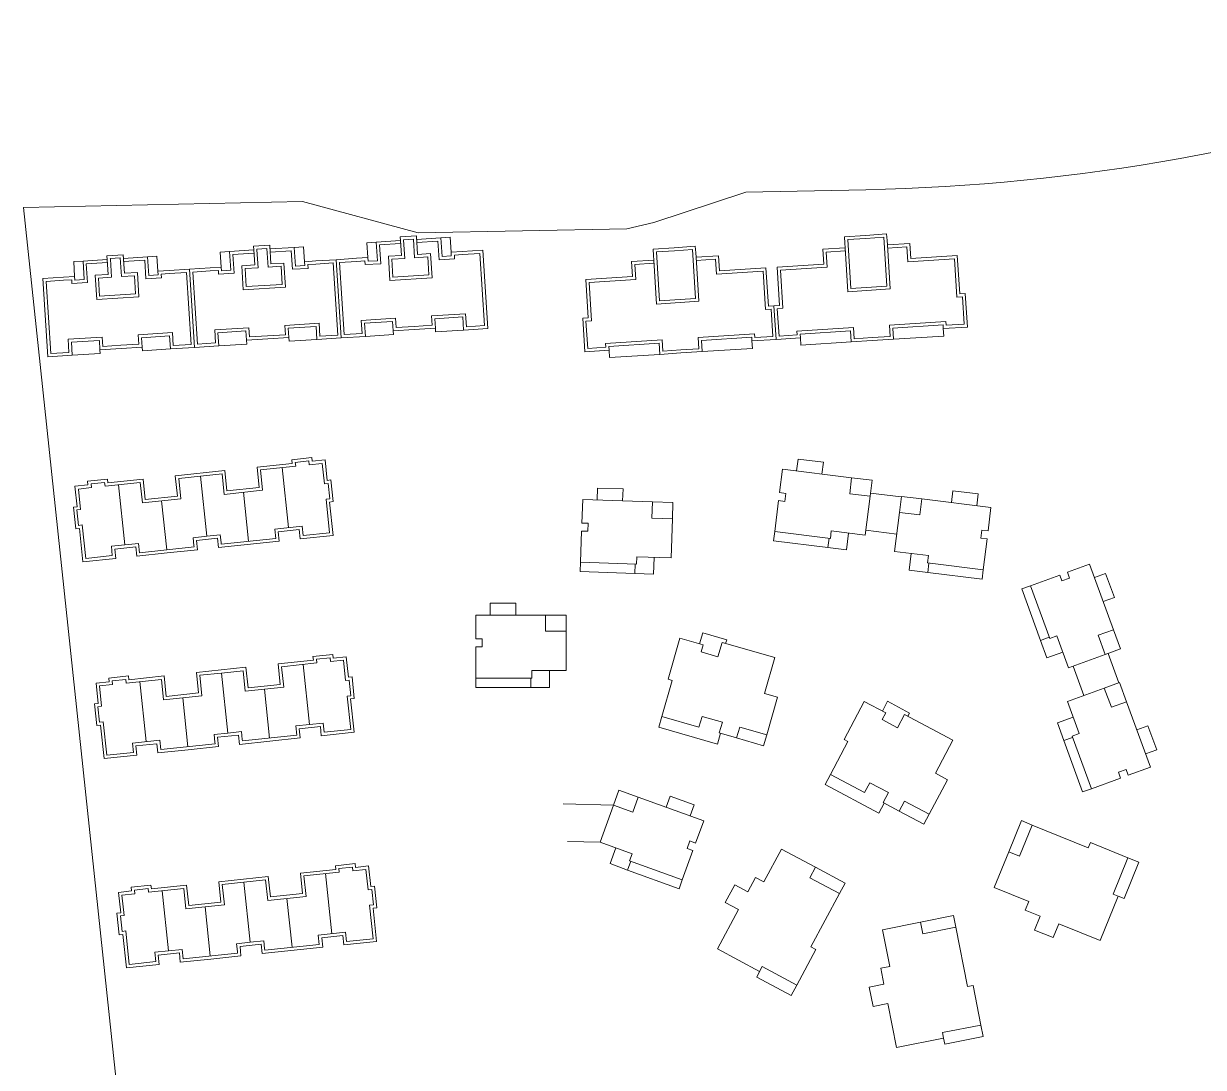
# Model space of a CAD drawing. Extents: x 741202 to 867202, y 603120 to 647617.
# Drawn here: x 751576 to 753851, y 607923 to 609936 of the extents above; entities that cross this region are included whole.
import ezdxf

# ---------------------------------------------------------------- set-up
doc = ezdxf.new("R2010")
doc.units = 0
doc.header["$LTSCALE"] = 1000
doc.header["$MEASUREMENT"] = 0
doc.layers.add('140', color=2, linetype='CONTINUOUS', lineweight=5)

msp = doc.modelspace()

# ---------------------------------------------------------------- linework, layer by layer
at = {"layer": '140', "color": 7}
for p, q in [((752968.4, 609610.6), (752791, 609552.3)), ((753199.7, 609615.4), (752968.4, 609610.6)), ((752114.1, 609592.7), (751576.4, 609581.4)), ((752336.7, 609532.2), (752114.1, 609592.7)), ((751576.4, 609581.4), (751944.2, 606108.4)), ((752739.4, 609540.2), (752336.7, 609532.2)), ((752791, 609552.3), (752739.4, 609540.2)), ((752238.1, 609513.2), (752256.1, 609514.4)), ((752302.8, 609517.4), (752256.1, 609514.4)), ((752256.1, 609514.4), (752258.4, 609478.4)), ((752333.5, 609526.6), (752302.3, 609524.6)), ((752302.3, 609524.6), (752302.8, 609517.4)), ((752302.8, 609517.4), (752304.6, 609488.6)), ((752327.9, 609520.2), (752308.7, 609519)), ((752308.7, 609519), (752308.8, 609517.8)), ((752308.8, 609517.8), (752311, 609483)), ((752330.2, 609484.3), (752327.9, 609520.2)), ((752333.9, 609519.4), (752333.5, 609526.6)), ((752335.8, 609490.6), (752333.5, 609526.6)), ((752380.6, 609522.4), (752333.9, 609519.4)), ((752375, 609516), (752334.3, 609513.4)), ((752377.3, 609480.1), (752375, 609516)), ((752398.6, 609523.6), (752380.6, 609522.4)), ((752383, 609486.5), (752380.6, 609522.4)), ((752400.4, 609494.8), (752398.6, 609523.6)), ((753199.3, 609527.4), (753158.6, 609524.8)), ((753158.6, 609524.8), (753159.4, 609512.2)), ((753199.7, 609521.4), (753165, 609519.2)), ((753165, 609519.2), (753171, 609425.2)), ((753199.3, 609527.4), (753240, 609530)), ((753234.4, 609523.7), (753199.7, 609521.4)), ((753240.5, 609429.7), (753234.4, 609523.7)), ((753240, 609530), (753240.8, 609517.5)), ((753240.8, 609517.5), (753241.4, 609508.8)), ((751955.5, 609495), (751973.5, 609496.1)), ((751957.4, 609466.2), (751955.5, 609495)), ((752020.2, 609499.2), (751973.5, 609496.1)), ((751973.5, 609496.1), (751975.8, 609460.2)), ((752020.6, 609493.2), (751979.9, 609490.5)), ((752050.9, 609508.3), (752019.7, 609506.3)), ((752019.7, 609506.3), (752020.2, 609499.2)), ((752020.2, 609499.2), (752022, 609470.4)), ((752045.3, 609502), (752026.1, 609500.7)), ((752026.1, 609500.7), (752026.2, 609499.5)), ((752026.2, 609499.5), (752028.4, 609464.8)), ((752047.6, 609466), (752045.3, 609502)), ((752051.3, 609501.2), (752050.9, 609508.3)), ((752053.2, 609472.4), (752050.9, 609508.3)), ((752098, 609504.2), (752051.3, 609501.2)), ((752092.4, 609497.8), (752051.7, 609495.2)), ((752094.7, 609461.9), (752092.4, 609497.8)), ((752116, 609505.3), (752098, 609504.2)), ((752100.3, 609468.2), (752098, 609504.2)), ((752117.8, 609476.6), (752116, 609505.3)), ((752240, 609484.5), (752238.1, 609513.2)), ((752303.2, 609511.4), (752262.5, 609508.8)), ((752262.5, 609508.8), (752264.8, 609472.8)), ((752360.9, 609492.3), (752335.8, 609490.6)), ((752363.9, 609445.6), (752360.9, 609492.3)), ((752422, 609496.2), (752400.4, 609494.8)), ((752400.4, 609494.8), (752400.9, 609487.6)), ((752461.5, 609498.7), (752422, 609496.2)), ((752455.9, 609492.4), (752422.4, 609490.2)), ((752464.9, 609353.5), (752455.9, 609492.4)), ((752471.3, 609347.9), (752461.5, 609498.7)), ((752830.5, 609503.6), (752789.8, 609501)), ((752789.8, 609501), (752790.6, 609488.4)), ((752830.9, 609497.6), (752796.1, 609495.4)), ((752796.1, 609495.4), (752802.2, 609401.4)), ((752830.5, 609503.6), (752871.2, 609506.3)), ((752865.6, 609499.9), (752830.9, 609497.6)), ((752871.7, 609405.9), (752865.6, 609499.9)), ((752871.2, 609506.3), (752872, 609493.7)), ((752872, 609493.7), (752872.6, 609485.1)), ((753160, 609503.6), (753116.9, 609500.8)), ((753116.9, 609500.8), (753118.7, 609471.7)), ((753160.4, 609497.6), (753123.2, 609495.2)), ((753123.2, 609495.2), (753125.1, 609466.1)), ((753159.4, 609512.2), (753160, 609503.6)), ((753160, 609503.6), (753165.4, 609418.8)), ((753241.4, 609508.8), (753284.5, 609511.6)), ((753246.9, 609424.1), (753241.4, 609508.8)), ((753241.8, 609502.9), (753278.9, 609505.2)), ((753278.9, 609505.2), (753280.8, 609476.1)), ((753284.5, 609511.6), (753286.4, 609482.5)), ((751672.9, 609476.8), (751690.9, 609477.9)), ((751674.8, 609448), (751672.9, 609476.8)), ((751737.6, 609480.9), (751690.9, 609477.9)), ((751690.9, 609477.9), (751693.2, 609442)), ((751738, 609474.9), (751697.2, 609472.3)), ((751697.2, 609472.3), (751699.6, 609436.4)), ((751768.2, 609490.1), (751737.1, 609488.1)), ((751737.1, 609488.1), (751737.6, 609480.9)), ((751737.6, 609480.9), (751739.4, 609452.2)), ((751762.6, 609483.8), (751743.5, 609482.5)), ((751743.5, 609482.5), (751743.6, 609481.3)), ((751743.6, 609481.3), (751745.8, 609446.6)), ((751765, 609447.8), (751762.6, 609483.8)), ((751768.7, 609482.9), (751768.2, 609490.1)), ((751770.6, 609454.2), (751768.2, 609490.1)), ((751815.4, 609486), (751768.7, 609482.9)), ((751809.8, 609479.6), (751769.1, 609477)), ((751812.1, 609443.7), (751809.8, 609479.6)), ((751833.4, 609487.1), (751815.4, 609486)), ((751817.7, 609450), (751815.4, 609486)), ((751835.2, 609458.4), (751833.4, 609487.1)), ((751979.9, 609490.5), (751982.2, 609454.6)), ((752022, 609470.4), (751996.9, 609468.8)), ((751996.9, 609468.8), (751999.9, 609422.1)), ((752078.3, 609474), (752053.2, 609472.4)), ((752081.3, 609427.3), (752078.3, 609474)), ((752118.3, 609469.4), (752100.3, 609468.2)), ((752139.4, 609478), (752117.8, 609476.6)), ((752117.8, 609476.6), (752118.3, 609469.4)), ((752139.8, 609472), (752124.2, 609471)), ((752124.2, 609471), (752124.7, 609463.8)), ((752178.9, 609480.5), (752139.4, 609478)), ((752173.3, 609474.2), (752139.8, 609472)), ((752182.3, 609335.2), (752173.3, 609474.2)), ((752218.4, 609483.1), (752178.9, 609480.5)), ((752188.6, 609329.6), (752178.9, 609480.5)), ((752178.9, 609480.5), (752188.6, 609329.6)), ((752218.8, 609477.1), (752185.3, 609474.9)), ((752185.3, 609474.9), (752194.2, 609336)), ((752240, 609484.5), (752218.4, 609483.1)), ((752234.4, 609478.1), (752218.8, 609477.1)), ((752234.8, 609470.9), (752234.4, 609478.1)), ((752264.8, 609472.8), (752234.8, 609470.9)), ((752240.4, 609477.3), (752240, 609484.5)), ((752258.4, 609478.4), (752240.4, 609477.3)), ((752304.6, 609488.6), (752279.5, 609487)), ((752279.5, 609487), (752282.5, 609440.3)), ((752311, 609483), (752285.9, 609481.4)), ((752285.9, 609481.4), (752288.1, 609446.7)), ((752355.3, 609485.9), (752330.2, 609484.3)), ((752357.6, 609451.2), (752355.3, 609485.9)), ((752407.3, 609482), (752377.3, 609480.1)), ((752400.9, 609487.6), (752383, 609486.5)), ((752422.4, 609490.2), (752406.8, 609489.2)), ((752406.8, 609489.2), (752407.3, 609482)), ((752791.1, 609479.8), (752748, 609477)), ((752748, 609477), (752749.9, 609447.9)), ((752791.5, 609473.8), (752754.4, 609471.4)), ((752754.4, 609471.4), (752756.3, 609442.3)), ((752790.6, 609488.4), (752791.1, 609479.8)), ((752791.1, 609479.8), (752796.6, 609395)), ((752872.6, 609485.1), (752915.7, 609487.8)), ((752878, 609400.3), (752872.6, 609485.1)), ((752873, 609479.1), (752910.1, 609481.5)), ((752910.1, 609481.5), (752912, 609452.4)), ((752915.7, 609487.8), (752917.6, 609458.7)), ((753118.7, 609471.7), (753028.9, 609465.9)), ((753280.8, 609476.1), (753370.6, 609481.9)), ((753286.4, 609482.5), (753376.2, 609488.3)), ((753370.6, 609481.9), (753375.3, 609408.3)), ((753376.2, 609488.3), (753380.9, 609414.7)), ((751653.2, 609446.6), (751613.7, 609444.1)), ((751674.8, 609448), (751653.2, 609446.6)), ((751675.2, 609440.8), (751674.8, 609448)), ((751739.4, 609452.2), (751714.3, 609450.6)), ((751714.3, 609450.6), (751717.3, 609403.9)), ((751745.8, 609446.6), (751720.6, 609445)), ((751790.1, 609449.5), (751765, 609447.8)), ((751795.7, 609455.8), (751770.6, 609454.2)), ((751792.3, 609414.7), (751790.1, 609449.5)), ((751798.7, 609409.1), (751795.7, 609455.8)), ((751842.1, 609445.6), (751812.1, 609443.7)), ((751835.7, 609451.2), (751817.7, 609450)), ((751856.8, 609459.8), (751835.2, 609458.4)), ((751835.2, 609458.4), (751835.7, 609451.2)), ((751857.2, 609453.8), (751841.6, 609452.8)), ((751841.6, 609452.8), (751842.1, 609445.6)), ((751896.3, 609462.3), (751856.8, 609459.8)), ((751890.7, 609455.9), (751857.2, 609453.8)), ((751899.6, 609317), (751890.7, 609455.9)), ((751935.8, 609464.9), (751896.3, 609462.3)), ((751906, 609311.4), (751896.3, 609462.3)), ((751896.3, 609462.3), (751906, 609311.4)), ((751936.2, 609458.9), (751902.7, 609456.7)), ((751902.7, 609456.7), (751911.6, 609317.8)), ((751957.4, 609466.2), (751935.8, 609464.9)), ((751951.8, 609459.9), (751936.2, 609458.9)), ((751952.2, 609452.7), (751951.8, 609459.9)), ((751982.2, 609454.6), (751952.2, 609452.7)), ((751957.8, 609459.1), (751957.4, 609466.2)), ((751975.8, 609460.2), (751957.8, 609459.1)), ((752028.4, 609464.8), (752003.3, 609463.2)), ((752003.3, 609463.2), (752005.5, 609428.5)), ((752072.7, 609467.7), (752047.6, 609466)), ((752075, 609432.9), (752072.7, 609467.7)), ((752124.7, 609463.8), (752094.7, 609461.9)), ((752282.5, 609440.3), (752363.9, 609445.6)), ((752288.1, 609446.7), (752357.6, 609451.2)), ((752749.9, 609447.9), (752660.1, 609442.1)), ((752912, 609452.4), (753001.8, 609458.1)), ((752917.6, 609458.7), (753007.4, 609464.5)), ((753001.8, 609458.1), (753006.5, 609384.5)), ((753007.4, 609464.5), (753012.1, 609390.9)), ((753028.9, 609465.9), (753033.7, 609392.3)), ((753125.1, 609466.1), (753035.3, 609460.3)), ((753035.3, 609460.3), (753040, 609386.7)), ((751613.7, 609444.1), (751623.4, 609293.2)), ((751653.6, 609440.7), (751620.1, 609438.5)), ((751620.1, 609438.5), (751629, 609299.6)), ((751669.2, 609441.7), (751653.6, 609440.7)), ((751669.6, 609434.5), (751669.2, 609441.7)), ((751699.6, 609436.4), (751669.6, 609434.5)), ((751693.2, 609442), (751675.2, 609440.8)), ((751720.6, 609445), (751722.9, 609410.2)), ((751999.9, 609422.1), (752081.3, 609427.3)), ((752005.5, 609428.5), (752075, 609432.9)), ((752660.1, 609442.1), (752664.8, 609368.5)), ((752756.3, 609442.3), (752666.5, 609436.5)), ((752666.5, 609436.5), (752671.2, 609362.9)), ((753165.4, 609418.8), (753246.9, 609424.1)), ((753171, 609425.2), (753240.5, 609429.7)), ((751717.3, 609403.9), (751798.7, 609409.1)), ((751722.9, 609410.2), (751792.3, 609414.7)), ((752796.6, 609395), (752878, 609400.3)), ((752802.2, 609401.4), (752871.7, 609405.9)), ((753375.3, 609408.3), (753386.1, 609409)), ((753380.9, 609414.7), (753391.7, 609415.4)), ((753386.1, 609409), (753389.5, 609356.3)), ((753391.7, 609415.4), (753395.9, 609350.7)), ((753006.5, 609384.5), (753017.3, 609385.2)), ((753012.1, 609390.9), (753022.9, 609391.6)), ((753017.3, 609385.2), (753020.7, 609332.5)), ((753033.7, 609392.3), (753022.9, 609391.6)), ((753022.9, 609391.6), (753027.1, 609326.9)), ((753022.9, 609391.6), (753027.1, 609326.9)), ((753040, 609386.7), (753029.3, 609386)), ((753029.3, 609386), (753032.7, 609333.3)), ((752080.1, 609353.9), (752145.9, 609358.2)), ((752145.9, 609358.2), (752147.5, 609333)), ((752227.3, 609363.4), (752293.2, 609367.6)), ((752229, 609338.3), (752227.3, 609363.4)), ((752233.7, 609357.8), (752287.6, 609361.3)), ((752235.3, 609332.7), (752233.7, 609357.8)), ((752287.6, 609361.3), (752288.8, 609343.3)), ((752293.2, 609367.6), (752294.4, 609349.7)), ((752362.7, 609372.1), (752428.5, 609376.4)), ((752363.8, 609354.2), (752362.7, 609372.1)), ((752369, 609366.5), (752422.9, 609370)), ((752370.2, 609348.6), (752369, 609366.5)), ((752422.9, 609370), (752424.5, 609344.8)), ((752428.5, 609376.4), (752430.1, 609351.2)), ((752664.8, 609368.5), (752654.1, 609367.8)), ((752654.1, 609367.8), (752658.2, 609303.1)), ((752671.2, 609362.9), (752660.4, 609362.2)), ((752660.4, 609362.2), (752663.8, 609309.5)), ((753354.3, 609361.2), (753245.4, 609354.2)), ((753348.7, 609354.9), (753251.7, 609348.6)), ((753349.2, 609347.7), (753348.7, 609354.9)), ((753354.8, 609354.1), (753354.3, 609361.2)), ((753389.5, 609356.3), (753354.8, 609354.1)), ((751797.4, 609335.7), (751863.3, 609339.9)), ((751798.6, 609317.7), (751797.4, 609335.7)), ((751803.8, 609330.1), (751857.7, 609333.6)), ((751857.7, 609333.6), (751859.3, 609308.4)), ((751863.3, 609339.9), (751864.9, 609314.8)), ((751944.7, 609345.2), (752010.6, 609349.4)), ((751946.4, 609320), (751944.7, 609345.2)), ((751951.1, 609339.6), (752005, 609343.1)), ((751952.7, 609314.4), (751951.1, 609339.6)), ((752005, 609343.1), (752006.2, 609325.1)), ((752010.6, 609349.4), (752011.8, 609331.5)), ((752011.8, 609331.5), (752046.5, 609333.7)), ((752046.5, 609333.7), (752081.2, 609335.9)), ((752081.2, 609335.9), (752080.1, 609353.9)), ((752086.4, 609348.3), (752140.3, 609351.8)), ((752087.6, 609330.3), (752086.4, 609348.3)), ((752140.3, 609351.8), (752141.9, 609326.6)), ((752147.5, 609333), (752182.3, 609335.2)), ((752188.6, 609329.6), (752235.3, 609332.7)), ((752194.2, 609336), (752229, 609338.3)), ((752235.3, 609332.7), (752289.2, 609336.1)), ((752288.8, 609343.3), (752329.5, 609345.9)), ((752289.2, 609336.1), (752288.8, 609343.3)), ((752294.4, 609349.7), (752329.1, 609351.9)), ((752329.1, 609351.9), (752363.8, 609354.2)), ((752329.5, 609345.9), (752370.2, 609348.6)), ((752370.7, 609341.4), (752370.2, 609348.6)), ((752424.5, 609344.8), (752370.7, 609341.4)), ((752424.5, 609344.8), (752471.3, 609347.9)), ((752430.1, 609351.2), (752464.9, 609353.5)), ((752985.5, 609337.5), (752876.5, 609330.4)), ((752986, 609330.3), (752985.5, 609337.5)), ((753020.7, 609332.5), (752986, 609330.3)), ((753032.7, 609333.3), (753067.4, 609335.5)), ((753066.9, 609342.7), (753175.9, 609349.7)), ((753067.4, 609335.5), (753066.9, 609342.7)), ((753073.3, 609337.1), (753170.3, 609343.4)), ((753073.8, 609329.9), (753073.3, 609337.1)), ((753170.3, 609343.4), (753171.7, 609321.8)), ((753175.9, 609349.7), (753177.3, 609328.2)), ((753246.7, 609332.7), (753212, 609330.4)), ((753245.4, 609354.2), (753246.7, 609332.7)), ((753251.7, 609348.6), (753253.1, 609327.1)), ((753253.1, 609327.1), (753350.1, 609333.3)), ((753395.9, 609350.7), (753349.2, 609347.7)), ((753350.1, 609333.3), (753349.2, 609347.7)), ((751662.1, 609327), (751728, 609331.2)), ((751663.7, 609301.8), (751662.1, 609327)), ((751668.5, 609321.4), (751722.4, 609324.8)), ((751670.1, 609296.2), (751668.5, 609321.4)), ((751722.4, 609324.8), (751723.5, 609306.9)), ((751723.5, 609306.9), (751764.3, 609309.5)), ((751728, 609331.2), (751729.1, 609313.2)), ((751729.1, 609313.2), (751763.9, 609315.5)), ((751763.9, 609315.5), (751798.6, 609317.7)), ((751764.3, 609309.5), (751805, 609312.1)), ((751805, 609312.1), (751803.8, 609330.1)), ((751805.4, 609304.9), (751805, 609312.1)), ((751859.3, 609308.4), (751906, 609311.4)), ((751864.9, 609314.8), (751899.6, 609317)), ((751906, 609311.4), (751952.7, 609314.4)), ((751911.6, 609317.8), (751946.4, 609320)), ((751952.7, 609314.4), (752006.6, 609317.9)), ((752006.2, 609325.1), (752046.9, 609327.7)), ((752006.6, 609317.9), (752006.2, 609325.1)), ((752046.9, 609327.7), (752087.6, 609330.3)), ((752088, 609323.2), (752087.6, 609330.3)), ((752141.9, 609326.6), (752088, 609323.2)), ((752141.9, 609326.6), (752188.6, 609329.6)), ((752663.8, 609309.5), (752698.6, 609311.8)), ((752698.1, 609318.9), (752807.1, 609326)), ((752698.6, 609311.8), (752698.1, 609318.9)), ((752704.5, 609313.3), (752801.5, 609319.6)), ((752704.9, 609306.2), (752704.5, 609313.3)), ((752801.5, 609319.6), (752802.9, 609298)), ((752807.1, 609326), (752808.5, 609304.4)), ((752877.9, 609308.9), (752843.2, 609306.6)), ((752876.5, 609330.4), (752877.9, 609308.9)), ((752979.9, 609331.1), (752882.9, 609324.8)), ((752882.9, 609324.8), (752884.3, 609303.3)), ((752884.3, 609303.3), (752981.3, 609309.5)), ((752980.4, 609323.9), (752979.9, 609331.1)), ((753027.1, 609326.9), (752980.4, 609323.9)), ((752981.3, 609309.5), (752980.4, 609323.9)), ((753027.1, 609326.9), (753073.8, 609329.9)), ((753073.8, 609329.9), (753074.7, 609315.6)), ((753074.7, 609315.6), (753171.7, 609321.8)), ((753171.7, 609321.8), (753212.4, 609324.4)), ((753177.3, 609328.2), (753212, 609330.4)), ((753253.1, 609327.1), (753212.4, 609324.4)), ((751623.4, 609293.2), (751670.1, 609296.2)), ((751629, 609299.6), (751663.7, 609301.8)), ((751670.1, 609296.2), (751724, 609299.7)), ((751724, 609299.7), (751723.5, 609306.9)), ((751859.3, 609308.4), (751805.4, 609304.9)), ((752658.2, 609303.1), (752704.9, 609306.2)), ((752704.9, 609306.2), (752705.9, 609291.8)), ((752705.9, 609291.8), (752802.9, 609298)), ((752802.9, 609298), (752843.6, 609300.7)), ((752808.5, 609304.4), (752843.2, 609306.6)), ((752884.3, 609303.3), (752843.6, 609300.7)), ((752026.3, 609080.6), (752094.3, 609087.8)), ((752100.9, 609082.4), (752032.9, 609075.3)), ((752093.5, 609094.9), (752131.7, 609098.9)), ((752094.3, 609087.8), (752093.5, 609094.9)), ((752126.4, 609092.4), (752100.1, 609089.6)), ((752100.1, 609089.6), (752100.9, 609082.4)), ((752127.1, 609085.2), (752126.4, 609092.4)), ((752152.2, 609087.8), (752127.1, 609085.2)), ((752131.7, 609098.9), (752132.5, 609091.8)), ((752132.5, 609091.8), (752157.5, 609094.4)), ((752156.4, 609048.5), (752152.2, 609087.8)), ((752157.5, 609094.4), (752161.7, 609055)), ((753069.4, 609095.9), (753066.6, 609073.3)), ((753118.2, 609089.9), (753069.4, 609095.9)), ((753115.4, 609067.3), (753118.2, 609089.9)), ((751868.7, 609064), (751964.2, 609074.1)), ((751872.9, 609024.6), (751868.7, 609064)), ((751875.3, 609058.7), (751917.1, 609063.1)), ((751879.5, 609019.3), (751875.3, 609058.7)), ((751958.9, 609067.5), (751917.1, 609063.1)), ((751929.3, 608947.3), (751917.1, 609063.1)), ((751929.3, 608947.3), (751917.1, 609063.1)), ((751929.3, 608947.3), (751917.1, 609063.1)), ((751929.3, 608947.3), (751917.1, 609063.1)), ((751963, 609028.1), (751958.9, 609067.5)), ((751964.2, 609074.1), (751968.4, 609034.7)), ((752030.4, 609041.2), (752026.3, 609080.6)), ((752032.9, 609075.3), (752037, 609035.9)), ((752086.8, 608963.9), (752074.6, 609079.7)), ((753033.6, 609031.4), (753039.2, 609076.7)), ((753039.2, 609076.7), (753172.6, 609060.2)), ((753172.6, 609060.2), (753168.8, 609029.2)), ((753172.6, 609060.2), (753211.9, 609055.4)), ((751675.4, 609043.7), (751700.5, 609046.3)), ((751679.6, 609004.3), (751675.4, 609043.7)), ((751682, 609038.3), (751707.1, 609041)), ((751686.2, 608998.9), (751682, 609038.3)), ((751699.7, 609053.5), (751737.9, 609057.5)), ((751700.5, 609046.3), (751699.7, 609053.5)), ((751706.3, 609048.1), (751732.6, 609050.9)), ((751707.1, 609041), (751706.3, 609048.1)), ((751732.6, 609050.9), (751733.3, 609043.7)), ((751733.3, 609043.7), (751801.3, 609050.9)), ((751737.9, 609057.5), (751738.7, 609050.3)), ((751738.7, 609050.3), (751806.7, 609057.5)), ((751771.8, 608930.7), (751759.6, 609046.5)), ((751801.3, 609050.9), (751805.5, 609011.5)), ((751806.7, 609057.5), (751810.8, 609018.1)), ((752037, 609035.9), (751963, 609028.1)), ((751968.4, 609034.7), (752030.4, 609041.2)), ((752163.5, 609049.2), (752156.4, 609048.5)), ((752161.7, 609055), (752168.9, 609055.8)), ((752166.7, 609019.4), (752163.5, 609049.2)), ((752168.9, 609055.8), (752173.3, 609014)), ((752682.7, 609040.2), (752681.9, 609017.4)), ((752731.9, 609038.4), (752682.7, 609040.2)), ((752731.1, 609015.6), (752731.9, 609038.4)), ((753211.9, 609055.4), (753208.1, 609024.4)), ((751805.5, 609011.5), (751879.5, 609019.3)), ((751810.8, 609018.1), (751872.9, 609024.6)), ((751842.5, 609015.4), (751852.4, 608921.1)), ((751842.5, 609015.4), (751852.4, 608921.1)), ((752000, 609032), (752009.9, 608937.7)), ((752000, 609032), (752009.9, 608937.7)), ((752159.5, 609018.6), (752166.7, 609019.4)), ((752166.3, 608954.2), (752159.5, 609018.6)), ((752173.3, 609014), (752166.1, 609013.3)), ((752166.1, 609013.3), (752172.9, 608948.8)), ((752652.7, 608972.8), (752654.3, 609018.4)), ((752654.3, 609018.4), (752788.6, 609013.6)), ((752788.6, 609013.6), (752787.5, 608982.4)), ((752788.6, 609013.6), (752828.2, 609012.1)), ((753024.3, 608956.4), (753031.7, 609016)), ((753031.7, 609016), (753043.6, 609014.5)), ((753045.5, 609030), (753033.6, 609031.4)), ((753043.6, 609014.5), (753045.5, 609030)), ((753168.8, 609029.2), (753208.1, 609024.4)), ((753208.1, 609024.4), (753198.8, 608949.4)), ((753268.3, 609023), (753208.8, 609030.3)), ((753268.5, 609024.2), (753264.7, 608993.2)), ((753307.8, 609019.3), (753268.5, 609024.2)), ((753307.8, 609019.3), (753304, 608988.3)), ((753441.2, 609002.8), (753307.8, 609019.3)), ((753365, 609012.2), (753367.8, 609034.9)), ((753367.8, 609034.9), (753416.6, 609028.8)), ((753416.6, 609028.8), (753413.8, 609006.2)), ((751672.4, 609003.5), (751679.6, 609004.3)), ((751676.8, 608961.7), (751672.4, 609003.5)), ((751679, 608998.2), (751686.2, 608998.9)), ((751682.1, 608968.3), (751679, 608998.2)), ((752828.2, 609012.1), (752827.1, 608981)), ((753264.7, 608993.2), (753255.4, 608918.2)), ((753304, 608988.3), (753264.7, 608993.2)), ((753435.6, 608957.6), (753441.2, 609002.8)), ((751689.3, 608969.1), (751682.1, 608968.3)), ((751696.1, 608904.7), (751689.3, 608969.1)), ((752664.7, 608972.4), (752652.7, 608972.8)), ((752664.1, 608956.8), (752664.7, 608972.4)), ((752787.5, 608982.4), (752827.1, 608981)), ((752827.1, 608981), (752824.4, 608905.4)), ((751684, 608962.5), (751676.8, 608961.7)), ((751690.7, 608898.1), (751684, 608962.5)), ((751929.3, 608947.3), (751903, 608944.5)), ((751929.3, 608947.3), (751955.6, 608950.1)), ((751955.6, 608950.1), (751957.1, 608935.2)), ((752060.6, 608961.1), (752113.1, 608966.7)), ((752062.5, 608943.2), (752060.6, 608961.1)), ((752107.7, 608960.1), (752067.2, 608955.8)), ((752067.2, 608955.8), (752069.1, 608937.9)), ((752109.6, 608942.2), (752107.7, 608960.1)), ((752172.9, 608948.8), (752109.6, 608942.2)), ((752113.1, 608966.7), (752115, 608948.8)), ((752115, 608948.8), (752166.3, 608954.2)), ((752650, 608897.3), (752652.1, 608957.2)), ((752652.1, 608957.2), (752664.1, 608956.8)), ((753022.1, 608938.5), (753024.3, 608956.4)), ((753131.5, 608943.2), (753024.3, 608956.4)), ((753133.3, 608957.5), (753131.5, 608943.2)), ((753198.8, 608949.4), (753133.3, 608957.5)), ((753166.6, 608953.3), (753162.7, 608921.2)), ((753259.5, 608951.5), (753200, 608958.9)), ((753421.8, 608943.5), (753423.7, 608959)), ((753423.7, 608959), (753435.6, 608957.6)), ((751798, 608933.5), (751745.5, 608928)), ((751745.5, 608928), (751747.4, 608910.1)), ((751792.7, 608926.9), (751752.1, 608922.6)), ((751752.1, 608922.6), (751754, 608904.7)), ((751794.6, 608909), (751792.7, 608926.9)), ((751799.9, 608915.6), (751798, 608933.5)), ((751904.9, 608926.6), (751799.9, 608915.6)), ((751903, 608944.5), (751904.6, 608929.6)), ((751904.6, 608929.6), (751904.9, 608926.6)), ((751950.2, 608943.5), (751909.6, 608939.2)), ((751909.6, 608939.2), (751911.5, 608921.3)), ((751952.1, 608925.6), (751950.2, 608943.5)), ((752069.1, 608937.9), (751952.1, 608925.6)), ((751957.1, 608935.2), (751957.4, 608932.2)), ((751957.4, 608932.2), (752062.5, 608943.2)), ((753126.9, 608925.6), (753022.1, 608938.5)), ((753126.9, 608925.6), (753129.1, 608943.5)), ((753162.7, 608921.2), (753126.9, 608925.6)), ((753433.7, 608942.1), (753421.8, 608943.5)), ((753426.3, 608882.5), (753433.7, 608942.1)), ((751754, 608904.7), (751690.7, 608898.1)), ((751747.4, 608910.1), (751696.1, 608904.7)), ((751853, 608915.2), (751794.6, 608909)), ((751911.5, 608921.3), (751853, 608915.2)), ((752758.4, 608907.8), (752757.9, 608893.4)), ((752824.4, 608905.4), (752758.4, 608907.8)), ((752792, 608906.6), (752790.8, 608874.2)), ((753255.4, 608918.2), (753320.9, 608910.1)), ((753287.6, 608914.2), (753283.6, 608882)), ((753320.9, 608910.1), (753319.1, 608895.8)), ((752649.3, 608879.3), (752650, 608897.3)), ((752754.9, 608875.5), (752649.3, 608879.3)), ((752757.9, 608893.4), (752650, 608897.3)), ((752754.9, 608875.5), (752755.5, 608893.5)), ((753283.6, 608882), (753319.3, 608877.6)), ((753319.1, 608895.8), (753426.3, 608882.5)), ((753319.3, 608877.6), (753321.5, 608895.5)), ((753319.3, 608877.6), (753424.1, 608864.7)), ((753424.1, 608864.7), (753426.3, 608882.5)), ((753588.5, 608877.9), (753631.3, 608893.5)), ((753592.6, 608866.6), (753588.5, 608877.9)), ((753631.3, 608893.5), (753677.4, 608767.2)), ((752790.8, 608874.2), (752754.9, 608875.5)), ((753517.4, 608851.9), (753573.8, 608872.5)), ((753573.8, 608872.5), (753577.9, 608861.2)), ((753577.9, 608861.2), (753592.6, 608866.6)), ((753662.2, 608875.4), (753640.8, 608867.6)), ((753679, 608829.2), (753662.2, 608875.4)), ((753500.5, 608845.8), (753517.4, 608851.9)), ((753536.7, 608746.6), (753500.5, 608845.8)), ((753554.5, 608750.5), (753517.4, 608851.9)), ((752475.9, 608818), (752475.9, 608795.2)), ((752525.1, 608818), (752475.9, 608818)), ((752525.1, 608795.2), (752525.1, 608818)), ((753657.6, 608821.3), (753679, 608829.2)), ((752448.3, 608795.2), (752582.7, 608795.2)), ((752448.3, 608749.6), (752448.3, 608795.2)), ((752582.7, 608795.2), (752622.3, 608795.2)), ((752582.7, 608795.2), (752582.7, 608764)), ((752622.3, 608795.2), (752622.3, 608764)), ((752582.7, 608764), (752622.3, 608764)), ((752622.3, 608764), (752622.3, 608688.4)), ((753677.4, 608767.2), (753648.1, 608756.5)), ((753677.4, 608767.2), (753690.9, 608730)), ((752460.3, 608749.6), (752448.3, 608749.6)), ((752460.3, 608734), (752460.3, 608749.6)), ((752818.6, 608671.5), (752841.5, 608751)), ((752841.5, 608751), (752886.5, 608738.1)), ((752885.6, 608760.8), (752879.6, 608740.1)), ((752931.7, 608747.6), (752885.6, 608760.8)), ((752914.8, 608715), (752922.8, 608742.6)), ((752922.8, 608742.6), (753024.3, 608713.4)), ((752929.7, 608740.7), (752931.7, 608747.6)), ((753536.7, 608746.6), (753553.6, 608752.7)), ((753549.1, 608712.7), (753536.7, 608746.6)), ((753568, 608755.4), (753554.5, 608750.5)), ((753590.6, 608693.4), (753568, 608755.4)), ((753648.1, 608756.5), (753661.6, 608719.3)), ((752134.2, 608715.5), (752172.4, 608719.5)), ((752172.4, 608719.5), (752173.2, 608712.3)), ((752448.3, 608734), (752460.3, 608734)), ((752448.3, 608674), (752448.3, 608734)), ((752886.5, 608738.1), (752882.5, 608724.3)), ((752882.5, 608724.3), (752914.8, 608715)), ((753579.5, 608723.9), (753549.1, 608712.7)), ((753661.6, 608719.3), (753590.6, 608693.4)), ((753690.9, 608730), (753661.6, 608719.3)), ((753687.8, 608665), (753667.3, 608721.4)), ((752067, 608701.1), (752135, 608708.3)), ((752071.1, 608661.7), (752067, 608701.1)), ((752141.6, 608703), (752073.5, 608695.8)), ((752073.5, 608695.8), (752077.7, 608656.4)), ((752127.5, 608584.4), (752115.3, 608700.2)), ((752135, 608708.3), (752134.2, 608715.5)), ((752167.1, 608712.9), (752140.8, 608710.1)), ((752140.8, 608710.1), (752141.6, 608703)), ((752167.8, 608705.7), (752167.1, 608712.9)), ((752192.9, 608708.4), (752167.8, 608705.7)), ((752173.2, 608712.3), (752198.2, 608715)), ((752197, 608669), (752192.9, 608708.4)), ((752198.2, 608715), (752202.4, 608675.6)), ((753024.3, 608713.4), (753004.3, 608644.2)), ((753620.2, 608640.3), (753599.6, 608696.7)), ((751740.4, 608674), (751778.6, 608678)), ((751741.2, 608666.8), (751740.4, 608674)), ((751778.6, 608678), (751779.3, 608670.8)), ((751779.3, 608670.8), (751847.4, 608678)), ((751847.4, 608678), (751851.5, 608638.6)), ((751909.4, 608684.5), (752004.9, 608694.6)), ((751913.6, 608645.2), (751909.4, 608684.5)), ((751916, 608679.2), (751957.8, 608683.6)), ((751920.2, 608639.8), (751916, 608679.2)), ((751999.6, 608688), (751957.8, 608683.6)), ((751970, 608567.8), (751957.8, 608683.6)), ((751970, 608567.8), (751957.8, 608683.6)), ((751970, 608567.8), (751957.8, 608683.6)), ((751970, 608567.8), (751957.8, 608683.6)), ((752003.7, 608648.6), (751999.6, 608688)), ((752004.9, 608694.6), (752009, 608655.2)), ((752202.4, 608675.6), (752209.5, 608676.3)), ((752209.5, 608676.3), (752213.9, 608634.6)), ((752448.3, 608656), (752448.3, 608674)), ((752556.3, 608674), (752448.3, 608674)), ((752553.9, 608656), (752553.9, 608674)), ((752556.3, 608688.4), (752556.3, 608674)), ((752622.3, 608688.4), (752556.3, 608688.4)), ((752589.9, 608688.4), (752589.9, 608656)), ((751716.1, 608664.2), (751741.2, 608666.8)), ((751720.2, 608624.8), (751716.1, 608664.2)), ((751722.7, 608658.8), (751747.7, 608661.5)), ((751726.8, 608619.5), (751722.7, 608658.8)), ((751747, 608668.6), (751773.2, 608671.4)), ((751747.7, 608661.5), (751747, 608668.6)), ((751773.2, 608671.4), (751774, 608664.2)), ((751774, 608664.2), (751842, 608671.4)), ((751812.4, 608551.3), (751800.3, 608667)), ((751842, 608671.4), (751846.2, 608632)), ((752077.7, 608656.4), (752003.7, 608648.6)), ((752009, 608655.2), (752071.1, 608661.7)), ((752040.7, 608652.5), (752050.6, 608558.2)), ((752040.7, 608652.5), (752050.6, 608558.2)), ((752204.2, 608669.7), (752197, 608669)), ((752207.3, 608639.9), (752204.2, 608669.7)), ((752553.9, 608656), (752448.3, 608656)), ((752589.9, 608656), (752553.9, 608656)), ((752806.8, 608600), (752826.7, 608669.1)), ((752826.7, 608669.1), (752818.6, 608671.5)), ((753659.6, 608654.7), (753588.6, 608628.8)), ((753689, 608665.4), (753659.6, 608654.7)), ((753673.2, 608617.5), (753659.6, 608654.7)), ((753702.5, 608628.2), (753689, 608665.4)), ((751846.2, 608632), (751920.2, 608639.8)), ((751851.5, 608638.6), (751913.6, 608645.2)), ((751883.2, 608635.9), (751893.1, 608541.6)), ((751883.2, 608635.9), (751893.1, 608541.6)), ((752200.2, 608639.1), (752207.3, 608639.9)), ((752207, 608574.7), (752200.2, 608639.1)), ((752213.9, 608634.6), (752206.8, 608633.8)), ((752206.8, 608633.8), (752213.6, 608569.4)), ((753004.3, 608644.2), (753029.7, 608636.9)), ((753029.7, 608636.9), (753008.8, 608564.3)), ((753158, 608555.5), (753196.9, 608628.6)), ((753196.9, 608628.6), (753238.2, 608606.6)), ((753242, 608629.1), (753231.9, 608610)), ((753284.4, 608606.5), (753242, 608629.1)), ((753588.6, 608628.8), (753611.3, 608566.8)), ((753702.5, 608628.2), (753673.2, 608617.5)), ((753748.6, 608502), (753702.5, 608628.2)), ((751713.1, 608624), (751720.2, 608624.8)), ((751717.5, 608582.3), (751713.1, 608624)), ((751719.7, 608618.7), (751726.8, 608619.5)), ((751722.8, 608588.9), (751719.7, 608618.7)), ((753238.2, 608606.6), (753231.5, 608593.9)), ((753281, 608600.2), (753284.4, 608606.5)), ((751724.6, 608583), (751717.5, 608582.3)), ((751730, 608589.6), (751722.8, 608588.9)), ((751731.4, 608518.6), (751724.6, 608583)), ((751736.8, 608525.2), (751730, 608589.6)), ((752101.3, 608581.7), (752153.8, 608587.2)), ((752103.1, 608563.8), (752101.3, 608581.7)), ((752153.8, 608587.2), (752155.6, 608569.3)), ((752800.8, 608579.2), (752806.8, 608600)), ((752878.3, 608579.4), (752806.8, 608600)), ((752884.3, 608600.1), (752878.3, 608579.4)), ((752923.5, 608588.9), (752884.3, 608600.1)), ((752917.5, 608568.1), (752923.5, 608588.9)), ((753231.5, 608593.9), (753261.1, 608578.1)), ((753261.1, 608578.1), (753274.7, 608603.6)), ((753274.7, 608603.6), (753367.9, 608553.9)), ((753599.7, 608598.4), (753569.3, 608587.3)), ((753569.3, 608587.3), (753581.6, 608553.5)), ((753722.3, 608574.1), (753743.7, 608581.9)), ((753743.7, 608581.9), (753760.6, 608535.7)), ((751970, 608567.8), (751943.7, 608565.1)), ((751943.7, 608565.1), (751945.3, 608550.2)), ((751990.9, 608564), (751950.3, 608559.7)), ((751950.3, 608559.7), (751952.2, 608541.8)), ((751970, 608567.8), (751996.2, 608570.6)), ((751992.8, 608546.1), (751990.9, 608564)), ((752109.7, 608558.4), (751992.8, 608546.1)), ((751996.2, 608570.6), (751997.8, 608555.7)), ((751998.1, 608552.7), (752103.1, 608563.8)), ((752148.4, 608580.6), (752107.8, 608576.3)), ((752107.8, 608576.3), (752109.7, 608558.4)), ((752150.3, 608562.7), (752148.4, 608580.6)), ((752213.6, 608569.4), (752150.3, 608562.7)), ((752155.6, 608569.3), (752207, 608574.7)), ((752913.8, 608546.7), (752800.8, 608579.2)), ((752919.8, 608567.4), (752913.8, 608546.7)), ((752950.9, 608558.5), (752917.5, 608568.1)), ((752956.9, 608579.2), (752950.9, 608558.5)), ((753002.8, 608543.5), (752950.9, 608558.5)), ((753008.8, 608564.3), (752956.9, 608579.2)), ((753008.8, 608564.3), (753002.8, 608543.5)), ((753581.6, 608553.5), (753598.6, 608559.6)), ((753611.3, 608566.8), (753597.7, 608561.9)), ((753597.7, 608561.9), (753634.8, 608460.4)), ((751838.7, 608554), (751786.2, 608548.5)), ((751786.2, 608548.5), (751788.1, 608530.6)), ((751833.4, 608547.4), (751792.8, 608543.1)), ((751792.8, 608543.1), (751794.7, 608525.2)), ((751835.2, 608529.5), (751833.4, 608547.4)), ((751893.7, 608535.7), (751835.2, 608529.5)), ((751840.6, 608536.1), (751838.7, 608554)), ((751945.6, 608547.2), (751840.6, 608536.1)), ((751952.2, 608541.8), (751893.7, 608535.7)), ((751945.3, 608550.2), (751945.6, 608547.2)), ((751997.8, 608555.7), (751998.1, 608552.7)), ((753131.6, 608488), (753165.4, 608551.6)), ((753165.4, 608551.6), (753158, 608555.5)), ((753367.9, 608553.9), (753334.1, 608490.4)), ((753581.6, 608553.5), (753617.9, 608454.3)), ((753760.6, 608535.7), (753739.2, 608527.9)), ((751794.7, 608525.2), (751731.4, 608518.6)), ((751788.1, 608530.6), (751736.8, 608525.2)), ((753334.1, 608490.4), (753357.4, 608478)), ((753687, 608492.3), (753701.7, 608497.6)), ((753691.1, 608481), (753687, 608492.3)), ((753701.7, 608497.6), (753705.8, 608486.4)), ((753705.8, 608486.4), (753748.6, 608502)), ((753121.5, 608469), (753131.6, 608488)), ((753225.3, 608413.7), (753121.5, 608469)), ((753197.3, 608453.1), (753131.6, 608488)), ((753207.4, 608472.1), (753197.3, 608453.1)), ((753243.4, 608453), (753207.4, 608472.1)), ((753357.4, 608478), (753321.8, 608411.2)), ((753634.8, 608460.4), (753691.1, 608481)), ((752723.9, 608458), (752713.3, 608428.7)), ((752761.1, 608444.5), (752723.9, 608458)), ((752815.3, 608424.9), (752823, 608446.3)), ((752823, 608446.3), (752869.3, 608429.5)), ((753233.3, 608433.9), (753243.4, 608453)), ((753617.9, 608454.3), (753634.8, 608460.4)), ((752616.7, 608431.2), (752713.4, 608429)), ((752713.3, 608428.7), (752687.5, 608357.6)), ((752750.5, 608415.2), (752713.3, 608428.7)), ((752761.1, 608444.5), (752750.5, 608415.2)), ((752887.5, 608398.7), (752761.1, 608444.5)), ((752869.3, 608429.5), (752861.5, 608408.1)), ((753235.4, 608432.8), (753225.3, 608413.7)), ((753264, 608417.5), (753233.3, 608433.9)), ((753274.2, 608436.6), (753264, 608417.5)), ((753321.8, 608411.2), (753274.2, 608436.6)), ((753311.7, 608392.2), (753264, 608417.5)), ((753321.8, 608411.2), (753311.7, 608392.2)), ((753499.7, 608399.2), (753475.3, 608339.1)), ((753520.8, 608390.6), (753499.7, 608399.2)), ((752871.9, 608355.8), (752887.5, 608398.7)), ((753520.8, 608390.6), (753496.4, 608330.6)), ((753628.6, 608346.8), (753520.8, 608390.6)), ((752624.6, 608359), (752687.5, 608357.6)), ((752687.5, 608357.6), (752749.5, 608335.1)), ((752855.3, 608345.3), (752860.6, 608359.9)), ((752860.6, 608359.9), (752871.9, 608355.8)), ((753632.7, 608356.8), (753628.6, 608346.8)), ((753705, 608327.5), (753632.7, 608356.8)), ((752717.9, 608346.6), (752706.9, 608316.1)), ((752749.5, 608335.1), (752744.6, 608321.6)), ((752846.2, 608284.8), (752866.6, 608341.2)), ((752866.6, 608341.2), (752855.3, 608345.3)), ((753037.1, 608344.3), (753003.1, 608280.8)), ((753102.7, 608309.2), (753037.1, 608344.3)), ((753475.3, 608339.1), (753447.3, 608270.2)), ((753496.4, 608330.6), (753475.3, 608339.1)), ((752177.5, 608312.1), (752215.6, 608316.1)), ((752178.2, 608305), (752177.5, 608312.1)), ((752210.3, 608309.5), (752184.1, 608306.8)), ((752211.1, 608302.4), (752210.3, 608309.5)), ((752215.6, 608316.1), (752216.4, 608309)), ((752216.4, 608309), (752241.5, 608311.6)), ((752241.5, 608311.6), (752245.6, 608272.2)), ((752706.9, 608316.1), (752740.8, 608303.8)), ((752740.8, 608303.8), (752746.9, 608320.8)), ((752744.6, 608321.6), (752846.2, 608284.8)), ((753091.9, 608289.1), (753102.7, 608309.2)), ((753159.8, 608278.6), (753102.7, 608309.2)), ((753676.5, 608257.4), (753705, 608327.5)), ((753726.1, 608318.9), (753697.6, 608248.8)), ((753705, 608327.5), (753726.1, 608318.9)), ((751952.7, 608281.2), (752048.1, 608291.3)), ((752048.1, 608291.3), (752052.3, 608251.9)), ((752110.2, 608297.8), (752178.2, 608305)), ((752114.3, 608258.4), (752110.2, 608297.8)), ((752184.8, 608299.6), (752116.8, 608292.5)), ((752116.8, 608292.5), (752120.9, 608253.1)), ((752170.7, 608181.1), (752158.6, 608296.9)), ((752184.1, 608306.8), (752184.8, 608299.6)), ((752236.1, 608305), (752211.1, 608302.4)), ((752240.3, 608265.6), (752236.1, 608305)), ((752740.8, 608303.8), (752840, 608267.8)), ((752987.2, 608289.3), (752972.5, 608261.8)), ((753003.1, 608280.8), (752987.2, 608289.3)), ((753149.1, 608258.5), (753091.9, 608289.1)), ((751759.3, 608260.8), (751784.4, 608263.5)), ((751783.6, 608270.6), (751821.8, 608274.7)), ((751784.4, 608263.5), (751783.6, 608270.6)), ((751790.2, 608265.3), (751816.5, 608268.1)), ((751791, 608258.1), (751790.2, 608265.3)), ((751816.5, 608268.1), (751817.2, 608260.9)), ((751817.2, 608260.9), (751885.3, 608268.1)), ((751821.8, 608274.7), (751822.6, 608267.5)), ((751822.6, 608267.5), (751890.6, 608274.7)), ((751855.7, 608147.9), (751843.5, 608263.7)), ((751885.3, 608268.1), (751889.4, 608228.7)), ((751890.6, 608274.7), (751894.8, 608235.3)), ((751956.8, 608241.8), (751952.7, 608281.2)), ((751959.3, 608275.9), (752001, 608280.3)), ((751963.4, 608236.5), (751959.3, 608275.9)), ((752042.8, 608284.7), (752001, 608280.3)), ((752013.2, 608164.5), (752001, 608280.3)), ((752013.2, 608164.5), (752001, 608280.3)), ((752013.2, 608164.5), (752001, 608280.3)), ((752013.2, 608164.5), (752001, 608280.3)), ((752046.9, 608245.3), (752042.8, 608284.7)), ((752247.4, 608266.4), (752240.3, 608265.6)), ((752245.6, 608272.2), (752252.8, 608273)), ((752250.6, 608236.6), (752247.4, 608266.4)), ((752252.8, 608273), (752257.2, 608231.2)), ((752840, 608267.8), (752846.2, 608284.8)), ((752947.1, 608275.3), (752929, 608241.5)), ((752972.5, 608261.8), (752947.1, 608275.3)), ((753149.1, 608258.5), (753159.8, 608278.6)), ((753447.3, 608270.2), (753514, 608243.1)), ((751763.5, 608221.5), (751759.3, 608260.8)), ((751765.9, 608255.5), (751791, 608258.1)), ((751770.1, 608216.1), (751765.9, 608255.5)), ((751894.8, 608235.3), (751956.8, 608241.8)), ((752120.9, 608253.1), (752046.9, 608245.3)), ((752052.3, 608251.9), (752114.3, 608258.4)), ((752083.9, 608249.2), (752093.9, 608154.9)), ((752083.9, 608249.2), (752093.9, 608154.9)), ((752929, 608241.5), (752954.4, 608227.9)), ((753094.2, 608155.9), (753149.1, 608258.5)), ((753514, 608243.1), (753507.2, 608226.4)), ((753651.8, 608167.7), (753686.5, 608253.4)), ((753686.5, 608253.4), (753676.5, 608257.4)), ((753697.6, 608248.8), (753686.5, 608253.4)), ((751756.3, 608220.7), (751763.5, 608221.5)), ((751760.7, 608178.9), (751756.3, 608220.7)), ((751889.4, 608228.7), (751963.4, 608236.5)), ((751926.4, 608232.6), (751936.3, 608138.3)), ((751926.4, 608232.6), (751936.3, 608138.3)), ((752243.4, 608235.8), (752250.6, 608236.6)), ((752250.2, 608171.4), (752243.4, 608235.8)), ((752257.2, 608231.2), (752250, 608230.5)), ((752250, 608230.5), (752256.8, 608166)), ((752954.4, 608227.9), (752913.7, 608151.7)), ((753507.2, 608226.4), (753536.1, 608214.7)), ((751762.9, 608215.4), (751770.1, 608216.1)), ((751766.1, 608185.5), (751762.9, 608215.4)), ((753305.2, 608203.3), (753232.3, 608188.7)), ((753368.8, 608215.9), (753305.2, 608203.3)), ((753309.7, 608180.9), (753305.2, 608203.3)), ((753373.2, 608193.6), (753368.8, 608215.9)), ((753536.1, 608214.7), (753525.3, 608188)), ((753560.9, 608173.6), (753571.7, 608200.2)), ((753571.7, 608200.2), (753651.8, 608167.7)), ((751767.9, 608179.7), (751760.7, 608178.9)), ((751773.2, 608186.3), (751766.1, 608185.5)), ((751774.7, 608115.3), (751767.9, 608179.7)), ((751780, 608121.8), (751773.2, 608186.3)), ((752144.5, 608178.3), (752197, 608183.9)), ((752146.4, 608160.4), (752144.5, 608178.3)), ((752191.7, 608177.3), (752151.1, 608173)), ((752151.1, 608173), (752153, 608155.1)), ((752193.5, 608159.4), (752191.7, 608177.3)), ((752197, 608183.9), (752198.9, 608166)), ((753232.3, 608188.7), (753246.3, 608118.1)), ((753373.2, 608193.6), (753309.7, 608180.9)), ((753396, 608079.4), (753373.2, 608193.6)), ((753525.3, 608188), (753560.9, 608173.6)), ((751881.9, 608150.7), (751829.4, 608145.2)), ((751883.8, 608132.8), (751881.9, 608150.7)), ((752013.2, 608164.5), (751987, 608161.7)), ((751987, 608161.7), (751988.5, 608146.8)), ((752034.1, 608160.7), (751993.6, 608156.4)), ((751993.6, 608156.4), (751995.4, 608138.5)), ((752013.2, 608164.5), (752039.5, 608167.3)), ((752036, 608142.8), (752034.1, 608160.7)), ((752153, 608155.1), (752036, 608142.8)), ((752039.5, 608167.3), (752041, 608152.4)), ((752041, 608152.4), (752041.4, 608149.4)), ((752041.4, 608149.4), (752146.4, 608160.4)), ((752256.8, 608166), (752193.5, 608159.4)), ((752198.9, 608166), (752250.2, 608171.4)), ((752913.7, 608151.7), (752995.1, 608108.1)), ((753066.9, 608082), (753103.7, 608150.8)), ((753103.7, 608150.8), (753094.2, 608155.9)), ((751831.3, 608127.3), (751780, 608121.8)), ((751829.4, 608145.2), (751831.3, 608127.3)), ((751876.6, 608144.1), (751836, 608139.8)), ((751836, 608139.8), (751837.9, 608121.9)), ((751878.5, 608126.2), (751876.6, 608144.1)), ((751937, 608132.3), (751878.5, 608126.2)), ((751988.8, 608143.8), (751883.8, 608132.8)), ((751995.4, 608138.5), (751937, 608132.3)), ((751988.5, 608146.8), (751988.8, 608143.8)), ((751837.9, 608121.9), (751774.7, 608115.3)), ((752989.5, 608097.5), (752995.1, 608108.1)), ((752995.1, 608108.1), (753000.2, 608117.6)), ((753000.2, 608117.6), (753066.9, 608082)), ((753246.3, 608118.1), (753228.7, 608114.6)), ((753228.7, 608114.6), (753234.8, 608084)), ((753056.1, 608061.9), (752989.5, 608097.5)), ((753066.9, 608082), (753056.1, 608061.9)), ((753234.8, 608084), (753206.5, 608078.3)), ((753406.6, 608081.5), (753396, 608079.4)), ((753421.8, 608005), (753406.6, 608081.5)), ((753206.5, 608078.3), (753214.1, 608040.7)), ((753214.1, 608040.7), (753242.3, 608046.3)), ((753242.3, 608046.3), (753259.2, 607961.6)), ((753347.7, 607990.3), (753421.8, 608005)), ((753349.8, 607979.7), (753347.7, 607990.3)), ((753421.8, 608005), (753426.3, 607982.7)), ((753259.2, 607961.6), (753349.8, 607979.7)), ((753352.2, 607967.9), (753349.8, 607979.7)), ((753426.3, 607982.7), (753352.2, 607967.9))]:
    msp.add_line(p, q, dxfattribs=at)
msp.add_ellipse((753117.5, 613532.6), major_axis=(3843.8, 759.1), ratio=1, start_param=4.538398, end_param=5.15903, dxfattribs=at)

doc.saveas('drawing.dxf')
